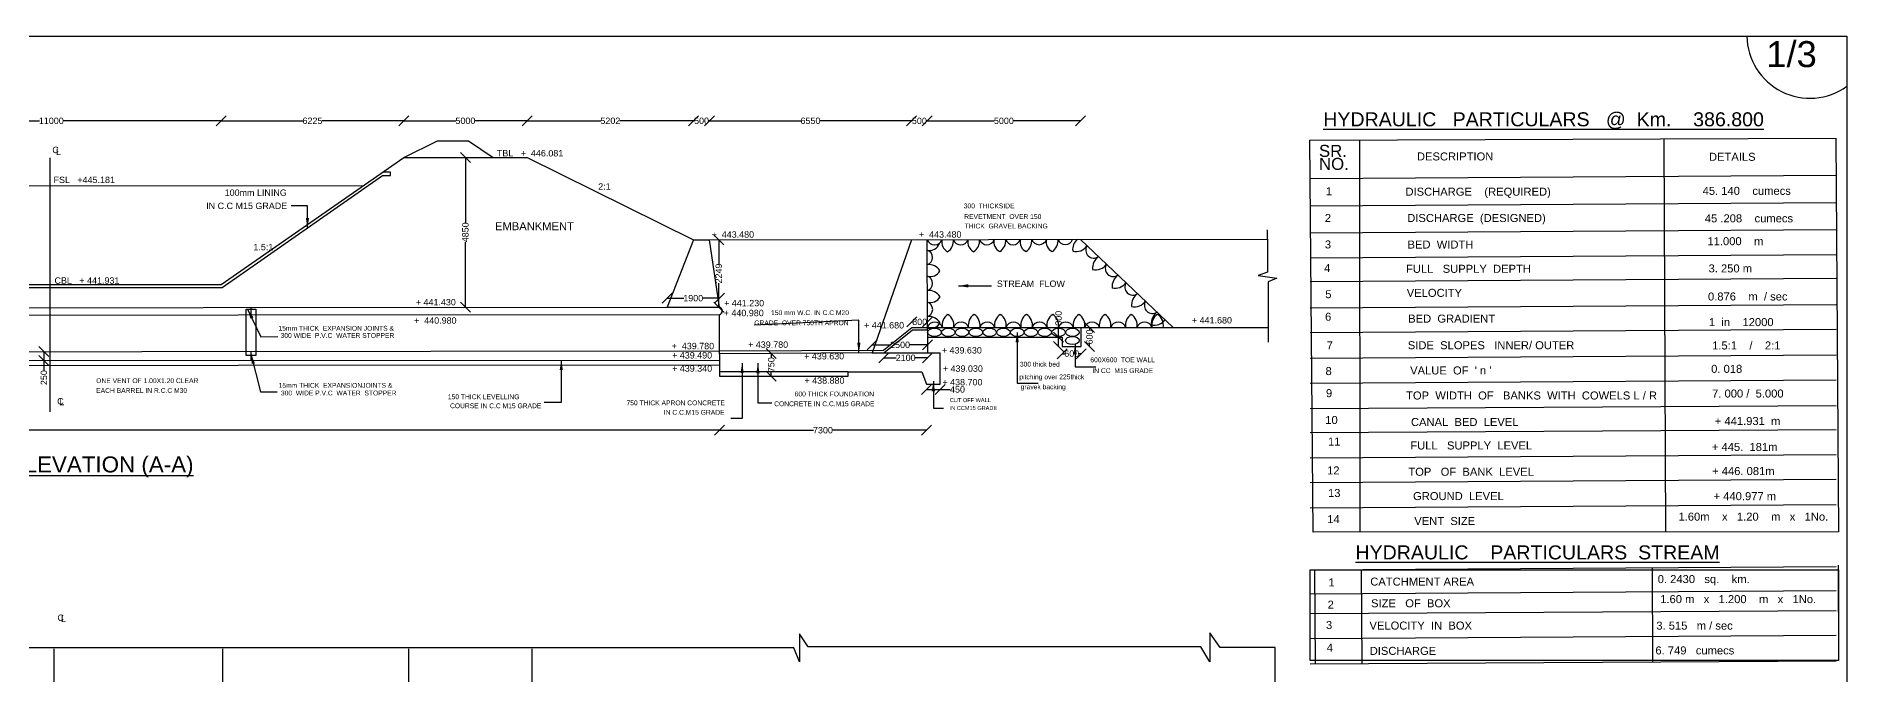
# Model space of a CAD drawing. Header units: millimetres. Extents: x 5764083 to 5772091, y 20981185 to 20985790.
# Drawn here: x 5767567 to 5772091, y 20984194 to 20985790 of the extents above; entities that cross this region are included whole.
import ezdxf

# ---------------------------------------------------------------- set-up
doc = ezdxf.new("R2010")
doc.units = ezdxf.units.MM
doc.header["$MEASUREMENT"] = 0
for name, color, linetype in [('DIMENSIONS', 7, 'Continuous'), ('DRAWING', 7, 'Continuous'), ('TEXT', 7, 'Continuous')]:
    doc.layers.add(name, color=color, linetype=linetype)
doc.styles.get("Standard").update_dxf_attribs({"font": 'arial.ttf', "height": 16})
doc.dimstyles.get("Standard").update_dxf_attribs({"dimtxt": 20, "dimasz": 25, "dimexe": 0.18, "dimexo": 0.0625, "dimgap": 0.09, "dimtad": 0, "dimdec": 0, "dimzin": 0, "dimdsep": 46, "dimtxsty": 'Standard', "dimblk": 'OBLIQUE', "dimcen": 0.09, "dimse1": 1, "dimse2": 1, "dimadec": 0, "dimazin": 0, "dimtfac": 1, "dimtdec": 0, "dimtofl": 0, "dimtmove": 0, "dimatfit": 3, "dimfxl": 1, "dimtolj": 1, "dimtzin": 0, "dimarcsym": 0})

# ---------------------------------------------------------------- blocks, each defined once
blk = doc.blocks.new('_Oblique')
at = {"color": 0, "linetype": 'ByBlock', "lineweight": -2}
blk.add_line((-0.5, -0.5), (0.5, 0.5), dxfattribs=at)
blk = doc.blocks.new('*D11')
at = {"layer": 'Defpoints', "color": 0, "transparency": 16777216}
for p in [(5768029.2, 20985578.4), (5767179.8, 20985169.3), (5768029.2, 20985169.3)]:
    blk.add_point(p, dxfattribs=at)
at = {"layer": 'DIMENSIONS', "color": 0, "lineweight": -2, "transparency": 16777216}
for p, q in [((5767179.8, 20985578.4), (5767575.1, 20985578.4)), ((5768029.2, 20985578.4), (5767633.9, 20985578.4))]:
    blk.add_line(p, q, dxfattribs=at)
at = {"layer": 'DIMENSIONS', "color": 0, "lineweight": -2, "transparency": 16777216, "xscale": 25, "yscale": 25, "zscale": 25, "rotation": 180}
blk.add_blockref('_Oblique', (5767179.8, 20985578.4), dxfattribs=at)
at = {"layer": 'DIMENSIONS', "color": 0, "lineweight": -2, "transparency": 16777216, "xscale": 25, "yscale": 25, "zscale": 25}
blk.add_blockref('_Oblique', (5768029.2, 20985578.4), dxfattribs=at)
at = {"layer": 'DIMENSIONS', "color": 0, "transparency": 16777216, "insert": (5767604.5, 20985578.4), "char_height": 16, "attachment_point": 5}
blk.add_mtext('\\A1;11000', dxfattribs=at)
blk = doc.blocks.new('*D12')
at = {"layer": 'Defpoints', "color": 0, "transparency": 16777216}
for p in [(5768485.2, 20985578.4), (5768485.2, 20985486.9), (5768029.2, 20985169.3)]:
    blk.add_point(p, dxfattribs=at)
at = {"layer": 'DIMENSIONS', "color": 0, "lineweight": -2, "transparency": 16777216}
for p, q in [((5768029.2, 20985578.4), (5768233.1, 20985578.4)), ((5768485.2, 20985578.4), (5768281.3, 20985578.4))]:
    blk.add_line(p, q, dxfattribs=at)
at = {"layer": 'DIMENSIONS', "color": 0, "lineweight": -2, "transparency": 16777216, "xscale": 25, "yscale": 25, "zscale": 25, "rotation": 180}
blk.add_blockref('_Oblique', (5768029.2, 20985578.4), dxfattribs=at)
at = {"layer": 'DIMENSIONS', "color": 0, "lineweight": -2, "transparency": 16777216, "xscale": 25, "yscale": 25, "zscale": 25}
blk.add_blockref('_Oblique', (5768485.2, 20985578.4), dxfattribs=at)
at = {"layer": 'DIMENSIONS', "color": 0, "transparency": 16777216, "insert": (5768257.2, 20985578.4), "char_height": 16, "attachment_point": 5}
blk.add_mtext('\\A1;6225', dxfattribs=at)
blk = doc.blocks.new('*D13')
at = {"layer": 'Defpoints', "color": 0, "transparency": 16777216}
for p in [(5768793.4, 20985578.4), (5768485.2, 20985486.9), (5768793.4, 20985486.9)]:
    blk.add_point(p, dxfattribs=at)
at = {"layer": 'DIMENSIONS', "color": 0, "lineweight": -2, "transparency": 16777216}
for p, q in [((5768485.2, 20985578.4), (5768615.3, 20985578.4)), ((5768793.4, 20985578.4), (5768663.2, 20985578.4))]:
    blk.add_line(p, q, dxfattribs=at)
at = {"layer": 'DIMENSIONS', "color": 0, "lineweight": -2, "transparency": 16777216, "xscale": 25, "yscale": 25, "zscale": 25, "rotation": 180}
blk.add_blockref('_Oblique', (5768485.2, 20985578.4), dxfattribs=at)
at = {"layer": 'DIMENSIONS', "color": 0, "lineweight": -2, "transparency": 16777216, "xscale": 25, "yscale": 25, "zscale": 25}
blk.add_blockref('_Oblique', (5768793.4, 20985578.4), dxfattribs=at)
at = {"layer": 'DIMENSIONS', "color": 0, "transparency": 16777216, "insert": (5768639.3, 20985578.4), "char_height": 16, "attachment_point": 5}
blk.add_mtext('\\A1;5000', dxfattribs=at)
blk = doc.blocks.new('*D14')
at = {"layer": 'Defpoints', "color": 0, "transparency": 16777216}
for p in [(5769209.7, 20985578.4), (5768793.4, 20985486.9), (5769209.7, 20985280.6)]:
    blk.add_point(p, dxfattribs=at)
at = {"layer": 'DIMENSIONS', "color": 0, "lineweight": -2, "transparency": 16777216}
for p, q in [((5768793.4, 20985578.4), (5768977.6, 20985578.4)), ((5769209.7, 20985578.4), (5769025.4, 20985578.4))]:
    blk.add_line(p, q, dxfattribs=at)
at = {"layer": 'DIMENSIONS', "color": 0, "lineweight": -2, "transparency": 16777216, "xscale": 25, "yscale": 25, "zscale": 25, "rotation": 180}
blk.add_blockref('_Oblique', (5768793.4, 20985578.4), dxfattribs=at)
at = {"layer": 'DIMENSIONS', "color": 0, "lineweight": -2, "transparency": 16777216, "xscale": 25, "yscale": 25, "zscale": 25}
blk.add_blockref('_Oblique', (5769209.7, 20985578.4), dxfattribs=at)
at = {"layer": 'DIMENSIONS', "color": 0, "transparency": 16777216, "insert": (5769001.5, 20985578.4), "char_height": 16, "attachment_point": 5}
blk.add_mtext('\\A1;5202', dxfattribs=at)
blk = doc.blocks.new('*D15')
at = {"layer": 'Defpoints', "color": 0, "transparency": 16777216}
for p in [(5769249.1, 20985578.4), (5769209.7, 20985280.6), (5769249.1, 20985280.6)]:
    blk.add_point(p, dxfattribs=at)
at = {"layer": 'DIMENSIONS', "color": 0, "lineweight": -2, "transparency": 16777216}
for p, q in [((5769209.7, 20985578.4), (5769211.7, 20985578.4)), ((5769249.1, 20985578.4), (5769247.1, 20985578.4))]:
    blk.add_line(p, q, dxfattribs=at)
at = {"layer": 'DIMENSIONS', "color": 0, "lineweight": -2, "transparency": 16777216, "xscale": 25, "yscale": 25, "zscale": 25, "rotation": 180}
blk.add_blockref('_Oblique', (5769209.7, 20985578.4), dxfattribs=at)
at = {"layer": 'DIMENSIONS', "color": 0, "lineweight": -2, "transparency": 16777216, "xscale": 25, "yscale": 25, "zscale": 25}
blk.add_blockref('_Oblique', (5769249.1, 20985578.4), dxfattribs=at)
at = {"layer": 'DIMENSIONS', "color": 0, "transparency": 16777216, "insert": (5769229.4, 20985578.4), "char_height": 16, "attachment_point": 5}
blk.add_mtext('\\A1;500', dxfattribs=at)
blk = doc.blocks.new('*D16')
at = {"layer": 'Defpoints', "color": 0, "transparency": 16777216}
for p in [(5769754.1, 20985578.4), (5769754.1, 20985281.4), (5769249.1, 20985280.6)]:
    blk.add_point(p, dxfattribs=at)
at = {"layer": 'DIMENSIONS', "color": 0, "lineweight": -2, "transparency": 16777216}
for p, q in [((5769249.1, 20985578.4), (5769477.6, 20985578.4)), ((5769754.1, 20985578.4), (5769525.6, 20985578.4))]:
    blk.add_line(p, q, dxfattribs=at)
at = {"layer": 'DIMENSIONS', "color": 0, "lineweight": -2, "transparency": 16777216, "xscale": 25, "yscale": 25, "zscale": 25, "rotation": 180}
blk.add_blockref('_Oblique', (5769249.1, 20985578.4), dxfattribs=at)
at = {"layer": 'DIMENSIONS', "color": 0, "lineweight": -2, "transparency": 16777216, "xscale": 25, "yscale": 25, "zscale": 25}
blk.add_blockref('_Oblique', (5769754.1, 20985578.4), dxfattribs=at)
at = {"layer": 'DIMENSIONS', "color": 0, "transparency": 16777216, "insert": (5769501.6, 20985578.4), "char_height": 16, "attachment_point": 5}
blk.add_mtext('\\A1;6550', dxfattribs=at)
blk = doc.blocks.new('*D17')
at = {"layer": 'Defpoints', "color": 0, "transparency": 16777216}
for p in [(5769793.4, 20985578.4), (5769754.1, 20985281.4), (5769793.4, 20985281.5)]:
    blk.add_point(p, dxfattribs=at)
at = {"layer": 'DIMENSIONS', "color": 0, "lineweight": -2, "transparency": 16777216}
for p, q in [((5769754.1, 20985578.4), (5769756, 20985578.4)), ((5769793.4, 20985578.4), (5769791.5, 20985578.4))]:
    blk.add_line(p, q, dxfattribs=at)
at = {"layer": 'DIMENSIONS', "color": 0, "lineweight": -2, "transparency": 16777216, "xscale": 25, "yscale": 25, "zscale": 25, "rotation": 180}
blk.add_blockref('_Oblique', (5769754.1, 20985578.4), dxfattribs=at)
at = {"layer": 'DIMENSIONS', "color": 0, "lineweight": -2, "transparency": 16777216, "xscale": 25, "yscale": 25, "zscale": 25}
blk.add_blockref('_Oblique', (5769793.4, 20985578.4), dxfattribs=at)
at = {"layer": 'DIMENSIONS', "color": 0, "transparency": 16777216, "insert": (5769773.7, 20985578.4), "char_height": 16, "attachment_point": 5}
blk.add_mtext('\\A1;500', dxfattribs=at)
blk = doc.blocks.new('*D18')
at = {"layer": 'Defpoints', "color": 0, "transparency": 16777216}
for p in [(5770176.3, 20985578.4), (5769793.4, 20985281.5), (5770176.3, 20985282.1)]:
    blk.add_point(p, dxfattribs=at)
at = {"layer": 'DIMENSIONS', "color": 0, "lineweight": -2, "transparency": 16777216}
for p, q in [((5769793.4, 20985578.4), (5769960.9, 20985578.4)), ((5770176.3, 20985578.4), (5770008.8, 20985578.4))]:
    blk.add_line(p, q, dxfattribs=at)
at = {"layer": 'DIMENSIONS', "color": 0, "lineweight": -2, "transparency": 16777216, "xscale": 25, "yscale": 25, "zscale": 25, "rotation": 180}
blk.add_blockref('_Oblique', (5769793.4, 20985578.4), dxfattribs=at)
at = {"layer": 'DIMENSIONS', "color": 0, "lineweight": -2, "transparency": 16777216, "xscale": 25, "yscale": 25, "zscale": 25}
blk.add_blockref('_Oblique', (5770176.3, 20985578.4), dxfattribs=at)
at = {"layer": 'DIMENSIONS', "color": 0, "transparency": 16777216, "insert": (5769984.9, 20985578.4), "char_height": 16, "attachment_point": 5}
blk.add_mtext('\\A1;5000', dxfattribs=at)
blk = doc.blocks.new('*D32')
at = {"layer": 'Defpoints', "color": 0, "transparency": 16777216}
for p in [(5767586.1, 20985001.6), (5767586.1, 20984979.5), (5767586.1, 20984979.5)]:
    blk.add_point(p, dxfattribs=at)
at = {"layer": 'DIMENSIONS', "color": 0, "lineweight": -2, "transparency": 16777216}
for p, q in [((5767586.1, 20985001.6), (5767586.1, 20984979.5)), ((5767586.1, 20984979.5), (5767586.1, 20984954.5))]:
    blk.add_line(p, q, dxfattribs=at)
at = {"layer": 'DIMENSIONS', "color": 0, "lineweight": -2, "transparency": 16777216, "xscale": 25, "yscale": 25, "zscale": 25}
for p, rotation in [((5767586.1, 20985001.6), 90), ((5767586.1, 20984979.5), 270)]:
    blk.add_blockref('_Oblique', p, dxfattribs=dict(at, rotation=rotation))
at = {"layer": 'DIMENSIONS', "color": 0, "transparency": 16777216, "insert": (5767586.1, 20984936.6), "char_height": 16, "attachment_point": 5, "rotation": 90}
blk.add_mtext('\\A1;250', dxfattribs=at)
blk = doc.blocks.new('*D34')
at = {"layer": 'Defpoints', "color": 0, "transparency": 16777216}
for p in [(5768639.3, 20985486.9), (5768639.3, 20985112.7), (5768639.3, 20985112.7)]:
    blk.add_point(p, dxfattribs=at)
at = {"layer": 'DIMENSIONS', "color": 0, "lineweight": -2, "transparency": 16777216}
for p, q in [((5768639.3, 20985486.9), (5768639.3, 20985324.1)), ((5768639.3, 20985112.7), (5768639.3, 20985275.5))]:
    blk.add_line(p, q, dxfattribs=at)
at = {"layer": 'DIMENSIONS', "color": 0, "lineweight": -2, "transparency": 16777216, "xscale": 25, "yscale": 25, "zscale": 25}
for p, rotation in [((5768639.3, 20985486.9), 90), ((5768639.3, 20985112.7), 270)]:
    blk.add_blockref('_Oblique', p, dxfattribs=dict(at, rotation=rotation))
at = {"layer": 'DIMENSIONS', "color": 0, "transparency": 16777216, "insert": (5768639.3, 20985299.8), "char_height": 16, "attachment_point": 5, "rotation": 90}
blk.add_mtext('\\A1;4850', dxfattribs=at)
blk = doc.blocks.new('*D35')
at = {"layer": 'Defpoints', "color": 0, "transparency": 16777216}
for p in [(5769143.2, 20985113.1), (5769274, 20985135.2), (5769274, 20985113.1)]:
    blk.add_point(p, dxfattribs=at)
at = {"layer": 'DIMENSIONS', "color": 0, "lineweight": -2, "transparency": 16777216}
for p, q in [((5769143.2, 20985135.2), (5769185.4, 20985135.2)), ((5769274, 20985135.2), (5769231.8, 20985135.2))]:
    blk.add_line(p, q, dxfattribs=at)
at = {"layer": 'DIMENSIONS', "color": 0, "lineweight": -2, "transparency": 16777216, "xscale": 25, "yscale": 25, "zscale": 25, "rotation": 180}
blk.add_blockref('_Oblique', (5769143.2, 20985135.2), dxfattribs=at)
at = {"layer": 'DIMENSIONS', "color": 0, "lineweight": -2, "transparency": 16777216, "xscale": 25, "yscale": 25, "zscale": 25}
blk.add_blockref('_Oblique', (5769274, 20985135.2), dxfattribs=at)
at = {"layer": 'DIMENSIONS', "color": 0, "transparency": 16777216, "insert": (5769208.6, 20985135.2), "char_height": 16, "attachment_point": 5}
blk.add_mtext('\\A1;1900', dxfattribs=at)
blk = doc.blocks.new('*D36')
at = {"layer": 'Defpoints', "color": 0, "transparency": 16777216}
for p in [(5769285, 20985280.7), (5769272.4, 20985113.1), (5769274, 20985113.1)]:
    blk.add_point(p, dxfattribs=at)
at = {"layer": 'DIMENSIONS', "color": 0, "lineweight": -2, "transparency": 16777216}
for p, q in [((5769272.4, 20985280.7), (5769272.4, 20985221)), ((5769272.4, 20985113.1), (5769272.4, 20985172.7))]:
    blk.add_line(p, q, dxfattribs=at)
at = {"layer": 'DIMENSIONS', "color": 0, "lineweight": -2, "transparency": 16777216, "xscale": 25, "yscale": 25, "zscale": 25}
for p, rotation in [((5769272.4, 20985280.7), 90), ((5769272.4, 20985113.1), 270)]:
    blk.add_blockref('_Oblique', p, dxfattribs=dict(at, rotation=rotation))
at = {"layer": 'DIMENSIONS', "color": 0, "transparency": 16777216, "insert": (5769272.4, 20985196.9), "char_height": 16, "attachment_point": 5, "rotation": 90}
blk.add_mtext('\\A1;2249', dxfattribs=at)
blk = doc.blocks.new('*D37')
at = {"layer": 'Defpoints', "color": 0, "transparency": 16777216}
for p in [(5769403.7, 20984997.3), (5769403.7, 20984940.5), (5769403.7, 20984940.5)]:
    blk.add_point(p, dxfattribs=at)
at = {"layer": 'DIMENSIONS', "color": 0, "lineweight": -2, "transparency": 16777216}
for p, q in [((5769403.7, 20984997.3), (5769403.7, 20984986.6)), ((5769403.7, 20984940.5), (5769403.7, 20984951.2))]:
    blk.add_line(p, q, dxfattribs=at)
at = {"layer": 'DIMENSIONS', "color": 0, "lineweight": -2, "transparency": 16777216, "xscale": 25, "yscale": 25, "zscale": 25}
for p, rotation in [((5769403.7, 20984997.3), 90), ((5769403.7, 20984940.5), 270)]:
    blk.add_blockref('_Oblique', p, dxfattribs=dict(at, rotation=rotation))
at = {"layer": 'DIMENSIONS', "color": 0, "transparency": 16777216, "insert": (5769403.7, 20984968.9), "char_height": 16, "attachment_point": 5, "rotation": 90}
blk.add_mtext('\\A1;750', dxfattribs=at)
blk = doc.blocks.new('*D38')
at = {"layer": 'Defpoints', "color": 0, "transparency": 16777216}
for p in [(5769755.3, 20985062.2), (5769793.8, 20985076.1), (5769793.8, 20985062.2)]:
    blk.add_point(p, dxfattribs=at)
at = {"layer": 'DIMENSIONS', "color": 0, "lineweight": -2, "transparency": 16777216}
for p, q in [((5769755.3, 20985076.1), (5769756.8, 20985076.1)), ((5769793.8, 20985076.1), (5769792.3, 20985076.1))]:
    blk.add_line(p, q, dxfattribs=at)
at = {"layer": 'DIMENSIONS', "color": 0, "lineweight": -2, "transparency": 16777216, "xscale": 25, "yscale": 25, "zscale": 25, "rotation": 180}
blk.add_blockref('_Oblique', (5769755.3, 20985076.1), dxfattribs=at)
at = {"layer": 'DIMENSIONS', "color": 0, "lineweight": -2, "transparency": 16777216, "xscale": 25, "yscale": 25, "zscale": 25}
blk.add_blockref('_Oblique', (5769793.8, 20985076.1), dxfattribs=at)
at = {"layer": 'DIMENSIONS', "color": 0, "transparency": 16777216, "insert": (5769774.5, 20985076.1), "char_height": 16, "attachment_point": 5}
blk.add_mtext('\\A1;800', dxfattribs=at)
blk = doc.blocks.new('*D39')
at = {"layer": 'Defpoints', "color": 0, "transparency": 16777216}
for p in [(5769793.8, 20985018.5), (5769655.8, 20984998.9), (5769793.8, 20984998.9)]:
    blk.add_point(p, dxfattribs=at)
at = {"layer": 'DIMENSIONS', "color": 0, "lineweight": -2, "transparency": 16777216}
for p, q in [((5769655.8, 20985018.5), (5769701.5, 20985018.5)), ((5769793.8, 20985018.5), (5769749.6, 20985018.5))]:
    blk.add_line(p, q, dxfattribs=at)
at = {"layer": 'DIMENSIONS', "color": 0, "lineweight": -2, "transparency": 16777216, "xscale": 25, "yscale": 25, "zscale": 25, "rotation": 180}
blk.add_blockref('_Oblique', (5769655.8, 20985018.5), dxfattribs=at)
at = {"layer": 'DIMENSIONS', "color": 0, "lineweight": -2, "transparency": 16777216, "xscale": 25, "yscale": 25, "zscale": 25}
blk.add_blockref('_Oblique', (5769793.8, 20985018.5), dxfattribs=at)
at = {"layer": 'DIMENSIONS', "color": 0, "transparency": 16777216, "insert": (5769725.5, 20985018.5), "char_height": 16, "attachment_point": 5}
blk.add_mtext('\\A1;2500', dxfattribs=at)
blk = doc.blocks.new('*D40')
at = {"layer": 'Defpoints', "color": 0, "transparency": 16777216}
for p in [(5769685.2, 20984998.9), (5769793.8, 20984998.9), (5769793.8, 20984986)]:
    blk.add_point(p, dxfattribs=at)
at = {"layer": 'DIMENSIONS', "color": 0, "lineweight": -2, "transparency": 16777216}
for p, q in [((5769685.2, 20984986), (5769715.4, 20984986)), ((5769793.8, 20984986), (5769763.6, 20984986))]:
    blk.add_line(p, q, dxfattribs=at)
at = {"layer": 'DIMENSIONS', "color": 0, "lineweight": -2, "transparency": 16777216, "xscale": 25, "yscale": 25, "zscale": 25, "rotation": 180}
blk.add_blockref('_Oblique', (5769685.2, 20984986), dxfattribs=at)
at = {"layer": 'DIMENSIONS', "color": 0, "lineweight": -2, "transparency": 16777216, "xscale": 25, "yscale": 25, "zscale": 25}
blk.add_blockref('_Oblique', (5769793.8, 20984986), dxfattribs=at)
at = {"layer": 'DIMENSIONS', "color": 0, "transparency": 16777216, "insert": (5769739.5, 20984986), "char_height": 16, "attachment_point": 5}
blk.add_mtext('\\A1;2100', dxfattribs=at)
blk = doc.blocks.new('*D41')
at = {"layer": 'Defpoints', "color": 0, "transparency": 16777216}
for p in [(5769791.4, 20984920), (5769825.9, 20984920), (5769825.9, 20984907)]:
    blk.add_point(p, dxfattribs=at)
at = {"layer": 'DIMENSIONS', "color": 0, "lineweight": -2, "transparency": 16777216}
for p, q in [((5769791.4, 20984907), (5769825.9, 20984907)), ((5769825.9, 20984907), (5769850.9, 20984907))]:
    blk.add_line(p, q, dxfattribs=at)
at = {"layer": 'DIMENSIONS', "color": 0, "lineweight": -2, "transparency": 16777216, "xscale": 25, "yscale": 25, "zscale": 25, "rotation": 180}
blk.add_blockref('_Oblique', (5769791.4, 20984907), dxfattribs=at)
at = {"layer": 'DIMENSIONS', "color": 0, "lineweight": -2, "transparency": 16777216, "xscale": 25, "yscale": 25, "zscale": 25}
blk.add_blockref('_Oblique', (5769825.9, 20984907), dxfattribs=at)
at = {"layer": 'DIMENSIONS', "color": 0, "transparency": 16777216, "insert": (5769869, 20984907), "char_height": 16, "attachment_point": 5}
blk.add_mtext('\\A1;450', dxfattribs=at)
blk = doc.blocks.new('*D42')
at = {"layer": 'Defpoints', "color": 0, "transparency": 16777216}
for p in [(5770121.5, 20985014.6), (5770130.6, 20985037.9), (5770130.6, 20985014.6)]:
    blk.add_point(p, dxfattribs=at)
at = {"layer": 'DIMENSIONS', "color": 0, "lineweight": -2, "transparency": 16777216}
for p, q in [((5770121.5, 20985037.9), (5770121.5, 20985067.3)), ((5770121.5, 20985014.6), (5770121.5, 20985037.9))]:
    blk.add_line(p, q, dxfattribs=at)
at = {"layer": 'DIMENSIONS', "color": 0, "lineweight": -2, "transparency": 16777216, "xscale": 25, "yscale": 25, "zscale": 25}
for p, rotation in [((5770121.5, 20985037.9), 90), ((5770121.5, 20985014.6), 270)]:
    blk.add_blockref('_Oblique', p, dxfattribs=dict(at, rotation=rotation))
at = {"layer": 'DIMENSIONS', "color": 0, "transparency": 16777216, "insert": (5770121.5, 20985085), "char_height": 16, "attachment_point": 5, "rotation": 90}
blk.add_mtext('\\A1;300', dxfattribs=at)
blk = doc.blocks.new('*D43')
at = {"layer": 'Defpoints', "color": 0, "transparency": 16777216}
for p in [(5770130.6, 20985014.6), (5770178.3, 20985014.6), (5770178.3, 20984996.5)]:
    blk.add_point(p, dxfattribs=at)
at = {"layer": 'DIMENSIONS', "color": 0, "lineweight": -2, "transparency": 16777216}
for p, q in [((5770130.6, 20984996.5), (5770136.7, 20984996.5)), ((5770178.3, 20984996.5), (5770172.3, 20984996.5))]:
    blk.add_line(p, q, dxfattribs=at)
at = {"layer": 'DIMENSIONS', "color": 0, "lineweight": -2, "transparency": 16777216, "xscale": 25, "yscale": 25, "zscale": 25, "rotation": 180}
blk.add_blockref('_Oblique', (5770130.6, 20984996.5), dxfattribs=at)
at = {"layer": 'DIMENSIONS', "color": 0, "lineweight": -2, "transparency": 16777216, "xscale": 25, "yscale": 25, "zscale": 25}
blk.add_blockref('_Oblique', (5770178.3, 20984996.5), dxfattribs=at)
at = {"layer": 'DIMENSIONS', "color": 0, "transparency": 16777216, "insert": (5770154.5, 20984996.5), "char_height": 16, "attachment_point": 5}
blk.add_mtext('\\A1;600', dxfattribs=at)
blk = doc.blocks.new('*D44')
at = {"layer": 'Defpoints', "color": 0, "transparency": 16777216}
for p in [(5770178.3, 20985062.2), (5770178.3, 20985014.6), (5770198.8, 20985014.6)]:
    blk.add_point(p, dxfattribs=at)
at = {"layer": 'DIMENSIONS', "color": 0, "lineweight": -2, "transparency": 16777216}
for p, q in [((5770198.8, 20985062.2), (5770198.8, 20985056.2)), ((5770198.8, 20985014.6), (5770198.8, 20985020.6))]:
    blk.add_line(p, q, dxfattribs=at)
at = {"layer": 'DIMENSIONS', "color": 0, "lineweight": -2, "transparency": 16777216, "xscale": 25, "yscale": 25, "zscale": 25}
for p, rotation in [((5770198.8, 20985062.2), 90), ((5770198.8, 20985014.6), 270)]:
    blk.add_blockref('_Oblique', p, dxfattribs=dict(at, rotation=rotation))
at = {"layer": 'DIMENSIONS', "color": 0, "transparency": 16777216, "insert": (5770198.8, 20985038.4), "char_height": 16, "attachment_point": 5, "rotation": 90}
blk.add_mtext('\\A1;600', dxfattribs=at)
blk = doc.blocks.new('*D46')
at = {"layer": 'Defpoints', "color": 0, "transparency": 16777216}
for p in [(5765665.2, 20984947.6), (5769274.2, 20984940.5), (5769274.2, 20984805.1)]:
    blk.add_point(p, dxfattribs=at)
at = {"layer": 'DIMENSIONS', "color": 0, "lineweight": -2, "transparency": 16777216}
for p, q in [((5765665.2, 20984805.1), (5767439.2, 20984805.1)), ((5769274.2, 20984805.1), (5767500.2, 20984805.1))]:
    blk.add_line(p, q, dxfattribs=at)
at = {"layer": 'DIMENSIONS', "color": 0, "lineweight": -2, "transparency": 16777216, "xscale": 25, "yscale": 25, "zscale": 25, "rotation": 180}
blk.add_blockref('_Oblique', (5765665.2, 20984805.1), dxfattribs=at)
at = {"layer": 'DIMENSIONS', "color": 0, "lineweight": -2, "transparency": 16777216, "xscale": 25, "yscale": 25, "zscale": 25}
blk.add_blockref('_Oblique', (5769274.2, 20984805.1), dxfattribs=at)
at = {"layer": 'DIMENSIONS', "color": 0, "transparency": 16777216, "insert": (5767469.7, 20984805.1), "char_height": 16, "attachment_point": 5}
blk.add_mtext('\\A1;49977', dxfattribs=at)
blk = doc.blocks.new('*D47')
at = {"layer": 'Defpoints', "color": 0, "transparency": 16777216}
for p in [(5769274.2, 20984940.5), (5769791.4, 20984920), (5769791.4, 20984805.1)]:
    blk.add_point(p, dxfattribs=at)
at = {"layer": 'DIMENSIONS', "color": 0, "lineweight": -2, "transparency": 16777216}
for p, q in [((5769274.2, 20984805.1), (5769508.9, 20984805.1)), ((5769791.4, 20984805.1), (5769556.7, 20984805.1))]:
    blk.add_line(p, q, dxfattribs=at)
at = {"layer": 'DIMENSIONS', "color": 0, "lineweight": -2, "transparency": 16777216, "xscale": 25, "yscale": 25, "zscale": 25, "rotation": 180}
blk.add_blockref('_Oblique', (5769274.2, 20984805.1), dxfattribs=at)
at = {"layer": 'DIMENSIONS', "color": 0, "lineweight": -2, "transparency": 16777216, "xscale": 25, "yscale": 25, "zscale": 25}
blk.add_blockref('_Oblique', (5769791.4, 20984805.1), dxfattribs=at)
at = {"layer": 'DIMENSIONS', "color": 0, "transparency": 16777216, "insert": (5769532.8, 20984805.1), "char_height": 16, "attachment_point": 5}
blk.add_mtext('\\A1;7300', dxfattribs=at)

msp = doc.modelspace()

# ---------------------------------------------------------------- linework, layer by layer
at = {"layer": 'DIMENSIONS', "color": 0}
for points in [[(5770749.1, 20985529.7), (5772064.1, 20985534.7), (5772070.2, 20984551.6), (5770757.9, 20984550.6), (5770749.1, 20985529.7)], [(5770873.3, 20985530.2), (5770874.1, 20984550.7)], [(5771639, 20984551.3), (5771635.3, 20985533.1)], [(5770750, 20985434.3), (5772064.7, 20985442.4)], [(5770750, 20985366), (5772064.7, 20985374.1)], [(5770750, 20985298.7), (5772064.7, 20985306.8)], [(5770750, 20985236.4), (5772064.7, 20985244.5)], [(5770750, 20985176.7), (5772064.7, 20985184.8)], [(5770750, 20985111.4), (5772064.7, 20985119.5)], [(5770750, 20985049.4), (5772064.7, 20985057.5)], [(5770750, 20984985.2), (5772064.7, 20984993.3)], [(5770750, 20984923.2), (5772064.7, 20984931.2)], [(5770750, 20984859.1), (5772064.7, 20984867.2)], [(5770750, 20984799.2), (5772064.7, 20984807.3)], [(5770750, 20984736.3), (5772064.7, 20984744.3)], [(5770750, 20984674.4), (5772064.7, 20984682.5)], [(5770750, 20984611.4), (5772064.7, 20984619.5)], [(5772069.3, 20984467.6), (5772070.7, 20984232.3)], [(5770750, 20984456.5), (5772064.7, 20984464.6)], [(5770761.3, 20984456.5), (5770762.8, 20984221.3)], [(5770877.5, 20984456.5), (5770879, 20984221.3)], [(5771604.6, 20984461.8), (5771606.1, 20984226.5)], [(5770750, 20984396.3), (5772064.7, 20984404.3)], [(5770750, 20984346.8), (5772064.7, 20984354.8)], [(5770750, 20984284.9), (5772064.7, 20984293)], [(5770750, 20984221.2), (5772064.7, 20984229.3)]]:
    msp.add_lwpolyline(points, dxfattribs=at)
at = {"layer": 'DRAWING', "color": 0}
for points in [[(5768485.2, 20985486.9), (5768569.9, 20985528.3), (5768647.2, 20985528.3), (5768708.4, 20985486.9)], [(5765466.5, 20985154), (5765663.4, 20985253.7), (5765702.1, 20985253.7), (5766162, 20985484.2), (5766700.5, 20985484.2), (5767179.8, 20985169.3), (5768029.2, 20985169.3), (5768485.2, 20985486.9), (5768793.4, 20985486.9), (5769209.7, 20985280.6), (5769249.1, 20985280.6), (5770643.9, 20985282.8), (5770643.9, 20985305.9)], [(5766752.6, 20985449.9), (5766728.5, 20985449.9), (5766728.5, 20985441.4), (5766750.2, 20985441.4), (5767177.7, 20985161.8), (5768031.6, 20985161.8), (5768431.8, 20985441.6), (5768452.5, 20985441.6), (5768452.5, 20985450.2), (5768432.5, 20985450.1)], [(5766802.4, 20985417.2), (5768383.8, 20985416.2)], [(5769274.2, 20985003.2), (5769684.3, 20985005.3), (5769755.3, 20985062.2), (5769793.8, 20985062.2), (5769793.4, 20985281.5)], [(5769754.1, 20985281.4), (5769655.8, 20984998.9), (5769274.2, 20984996.5), (5769274.2, 20985003.2)], [(5770176.3, 20985282.1), (5770408, 20985062.2)], [(5770643.9, 20985282.8), (5770643.9, 20985200.6), (5770620.2, 20985192.1), (5770667.4, 20985185.1), (5770645.1, 20985175.9), (5770645.1, 20985025.3)], [(5769209.7, 20985280.6), (5769143.2, 20985113.1), (5769274, 20985113.1)], [(5769274, 20985113.1), (5769249.1, 20985280.6)], [(5765663.5, 20985110.2), (5769143.2, 20985113.1)], [(5768103, 20985112.3), (5768103, 20985092.9)], [(5764959.4, 20984997.7), (5765665.2, 20984999.8), (5769274.2, 20985003.2), (5769274.2, 20985093.7)], [(5769274.2, 20985093.7), (5765665.2, 20985091.1)], [(5769685.2, 20984998.9), (5769756.6, 20985055.8), (5769793.8, 20985055.8), (5769793.8, 20985062.2)], [(5769793.8, 20985062.2), (5770645.1, 20985062.2)], [(5769793.8, 20985037.9), (5770130.6, 20985037.9), (5770130.6, 20985014.6), (5770178.3, 20985014.6), (5770178.3, 20985062.2)], [(5769793.8, 20985055.8), (5769793.8, 20984998.9)], [(5765665.2, 20984978.4), (5769274.2, 20984980.5)], [(5765665.2, 20984966.4), (5769274.2, 20984968.5)], [(5768103.1, 20985002), (5768103.1, 20984980)], [(5769274.2, 20984996.5), (5769274.2, 20984940.5), (5769595.5, 20984940.5), (5769595.5, 20984950.9)], [(5769595.5, 20984950.9), (5769779.6, 20984950.9), (5769791.4, 20984920), (5769825.9, 20984920), (5769825.9, 20984998.9)], [(5769655.8, 20984998.9), (5769825.9, 20984998.9)], [(5769595.5, 20984950.9), (5769274.2, 20984950.9)], [(5764252.3, 20982257.2), (5770663.1, 20982257.2), (5770663.1, 20982506.8), (5770697.9, 20982521.4), (5770604.2, 20982521.4), (5770662.3, 20982534.4), (5770662.3, 20983971.8), (5770685.4, 20983978.7), (5770614.9, 20983978.7), (5770663, 20983987.1), (5770663, 20984262.6), (5770525.3, 20984262.6), (5770499.9, 20984298.8), (5770499.9, 20984226.8), (5770477.4, 20984263.8), (5769495.9, 20984263.8), (5769474.2, 20984296), (5769474.2, 20984226.2), (5769460.3, 20984261.1), (5767016.8, 20984261.1)], [(5767613.9, 20982903.2), (5767611.7, 20984259.2)], [(5768035, 20983295.8), (5768032.8, 20984259.2)], [(5768500.4, 20983295.8), (5768498.2, 20984259.2)], [(5768808.4, 20983295.8), (5768806.3, 20984259.2)]]:
    msp.add_lwpolyline(points, dxfattribs=at)
msp.add_lwpolyline([(5768091.3, 20985107.9), (5768115.4, 20985107.9), (5768115.4, 20984992.3), (5768091.3, 20984992.3)], close=True, dxfattribs=at)
for centre, radius, start, end in [((5769811.8, 20985288), 19.5, 199.54, 340.6402), ((5769855.8, 20985275.2), 26.4, 166.2088, 244.8598), ((5769826.2, 20985278.4), 32.7, 304.1916, 5.5909), ((5769877.1, 20985288.1), 19.5, 199.54, 340.6402), ((5769921.1, 20985275.3), 26.4, 166.2088, 244.8598), ((5769891.5, 20985278.5), 32.7, 304.1916, 5.5909), ((5769942.4, 20985288.2), 19.5, 199.54, 340.6402), ((5769986.4, 20985275.4), 26.4, 166.2088, 244.8598), ((5769956.8, 20985278.6), 32.7, 304.1916, 5.5909), ((5770007.7, 20985288.3), 19.5, 199.54, 340.6402), ((5770051.7, 20985275.5), 26.4, 166.2088, 244.8598), ((5770022.1, 20985278.7), 32.7, 304.1916, 5.5909), ((5770073, 20985288.4), 19.5, 199.54, 340.6402), ((5770117, 20985275.6), 26.4, 166.2088, 244.8598), ((5770087.5, 20985278.8), 32.7, 304.1916, 5.5909), ((5770138.3, 20985288.5), 19.5, 199.54, 340.6402), ((5770187.2, 20985257.5), 30.5, 126.4466, 188.2047), ((5769798.6, 20985281.2), 26.9, 258.9749, 340.3712), ((5769788.2, 20985237), 18.6, 286.8331, 73.3471), ((5770165.9, 20985283.8), 32, 253.8248, 327.1183), ((5770209.5, 20985255.5), 20.1, 146.8699, 306.1119), ((5770243.4, 20985209.4), 37, 126.4291, 184.0023), ((5769797.2, 20985186.7), 32.7, 31.1593, 96.4641), ((5769800.6, 20985217.1), 28.1, 255.5974, 331.2435), ((5770213.7, 20985240.5), 34.4, 257.8517, 323.824), ((5770258.4, 20985209.3), 20.1, 146.8699, 306.1119), ((5770292.2, 20985163.2), 37, 126.4291, 184.0023), ((5769788.3, 20985172.1), 18.6, 286.8331, 73.3471), ((5769797.3, 20985121.8), 32.7, 31.1593, 96.4641), ((5770262.5, 20985194.3), 34.4, 257.8517, 323.824), ((5770307.2, 20985163.1), 20.1, 146.8699, 306.1119), ((5770341.1, 20985117), 37, 126.4291, 184.0023), ((5769270.9, 20985103.3), 10.2, 289.2034, 72.3319), ((5769800.7, 20985152.2), 28.1, 255.5974, 331.2435), ((5769788.4, 20985107.2), 18.6, 286.8331, 73.3471), ((5770311.3, 20985148.1), 34.4, 257.8517, 323.824), ((5770356, 20985116.9), 20.1, 146.8699, 306.1119), ((5770389.9, 20985070.8), 37, 126.4291, 184.0023), ((5769797.4, 20985056.9), 32.7, 31.1593, 96.4641), ((5769812.5, 20985055.7), 19.8, 19.1795, 160.8205), ((5769800.8, 20985087.3), 28.1, 255.5974, 331.2435), ((5769861, 20985068.5), 30.5, 121.5894, 192.0635), ((5769829.1, 20985068.3), 30.7, 348.5408, 58.7762), ((5769878, 20985055.7), 19.8, 19.1795, 160.8205), ((5769926.5, 20985068.5), 30.5, 121.5894, 192.0635), ((5769894.6, 20985068.3), 30.7, 348.5408, 58.7762), ((5769943.4, 20985055.7), 19.8, 19.1795, 160.8205), ((5769992, 20985068.5), 30.5, 121.5894, 192.0635), ((5769960.1, 20985068.3), 30.7, 348.5408, 58.7762), ((5770008.9, 20985055.7), 19.8, 19.1795, 160.8205), ((5770057.4, 20985068.5), 30.5, 121.5894, 192.0635), ((5770025.5, 20985068.3), 30.7, 348.5408, 58.7762), ((5770074.3, 20985055.7), 19.8, 19.1795, 160.8205), ((5770122.9, 20985068.5), 30.5, 121.5894, 192.0635), ((5770091, 20985068.3), 30.7, 348.5408, 58.7762), ((5770139.8, 20985055.7), 19.8, 19.1795, 160.8205), ((5770188.3, 20985068.5), 30.5, 121.5894, 192.0635), ((5770156.4, 20985068.3), 30.7, 348.5408, 58.7762), ((5770205.2, 20985055.7), 19.8, 19.1795, 160.8205), ((5770253.8, 20985068.5), 30.5, 121.5894, 192.0635), ((5770221.9, 20985068.3), 30.7, 348.5408, 58.7762), ((5770270.7, 20985055.7), 19.8, 19.1795, 160.8205), ((5770319.2, 20985068.5), 30.5, 121.5894, 192.0635), ((5770287.3, 20985068.3), 30.7, 348.5408, 58.7762), ((5770336.2, 20985055.7), 19.8, 19.1795, 160.8205), ((5770360.2, 20985101.9), 34.4, 257.8517, 323.824), ((5770384.7, 20985068.5), 30.5, 121.5894, 192.0635), ((5770352.8, 20985068.3), 30.7, 348.5408, 58.7762)]:
    msp.add_arc(centre, radius, start, end, dxfattribs=at)
for centre in [(5769811.5, 20985049.7), (5769845.9, 20985049.7), (5769880.4, 20985049.7), (5769914.8, 20985049.7), (5769949.3, 20985049.7), (5769983.7, 20985049.7), (5770018.2, 20985049.7), (5770052.6, 20985049.7), (5770087.1, 20985049.7), (5770121.5, 20985049.7), (5770156, 20985049.7), (5770156, 20985029.3)]:
    msp.add_ellipse(centre, major_axis=(-17.2, 0), ratio=0.593985, dxfattribs=at)
at = {"layer": 'TEXT', "color": 0}
for points in [[(5772091.2, 20981184.8), (5764083.4, 20981184.8), (5764083.4, 20985789.9), (5772091.2, 20985789.9)], [(5770750, 20984456.5), (5772070.8, 20984456.5), (5772070.8, 20984229.4), (5770750, 20984229.4)]]:
    msp.add_lwpolyline(points, close=True, dxfattribs=at)
msp.add_lwpolyline([(5767600.6, 20985485.6), (5767600.6, 20984851.4)], dxfattribs=at)
msp.add_arc((5771999, 20985792.4), 157.5, 180.9196, 305.8619, dxfattribs=at)

# ---------------------------------------------------------------- texts
for s, height, p in [('1/3', 65, (5771890.1, 20985712.6)), ('%%UHYDRAULIC   PARTICULARS   @  Km.    386.800', 35, (5770783, 20985564.7)), ('C', 16, (5767607.1, 20985497.7)), ('L', 16, (5767616.2, 20985492.6)), ('SR.', 30, (5770772.3, 20985488.3)), ('TBL   +  446.081', 16, (5768718, 20985489.4)), ('NO.', 30, (5770772.3, 20985455.8)), ('DESCRIPTION ', 20, (5771017.1, 20985479.4)), ('DETAILS', 20, (5771746.9, 20985478.5)), ('FSL   +445.181', 16, (5767610.1, 20985422.9)), ('2:1', 16, (5768971.2, 20985406.3)), ('IN C.C M15 GRADE', 16, (5767991.6, 20985357.9)), ('100mm LINING', 16, (5768037.7, 20985390.8)), ('300  THICKSIDE', 12, (5769884.7, 20985359.8)), ('1', 20, (5770789.8, 20985392.6)), ('DISCHARGE    (REQUIRED)', 20, (5770988.4, 20985391.3)), ('45. 140    cumecs', 20, (5771731, 20985393.4)), ('REVETMENT  OVER 150', 12, (5769885.8, 20985333.2)), ('2', 20, (5770786.9, 20985325.6)), ('DISCHARGE  (DESIGNED)', 20, (5770992.9, 20985325.6)), ('45 .208    cumecs', 20, (5771736.5, 20985324.7)), ('EMBANKMENT', 20, (5768713.3, 20985305.1)), ('+  443.480', 16, (5769254.4, 20985286.5)), ('+  443.480', 16, (5769772.6, 20985286.5)), ('THICK  GRAVEL BACKING', 12, (5769886.9, 20985309.5)), ('11.000    m', 20, (5771743, 20985267.6)), ('1.5:1', 16, (5768109.6, 20985254.9)), ('3', 20, (5770786.9, 20985259.5)), ('BED  WIDTH', 20, (5770993.6, 20985259.3)), ('4', 20, (5770785.2, 20985200.5)), ('FULL   SUPPLY  DEPTH', 20, (5770989.9, 20985198.6)), ('3. 250 m', 20, (5771745.8, 20985199.6)), ('CBL   + 441.931', 16, (5767612.5, 20985171.2)), ('STREAM  FLOW', 16, (5769967.4, 20985163.3)), ('5', 20, (5770788.1, 20985135.1)), ('VELOCITY', 20, (5770991.6, 20985138.5)), ('0.876    m  / sec', 20, (5771744.4, 20985129.4)), ('+ 441.430', 16, (5768515.4, 20985117.2)), ('+ 440.980', 16, (5769284.8, 20985090.2)), ('+ 441.230', 16, (5769285.8, 20985114.9)), ('150 mm W.C. IN C.C M20', 12, (5769403.2, 20985093)), ('15mm THICK  EXPANSION JOINTS &', 12, (5768172.1, 20985054)), ('+  440.980', 16, (5768511, 20985071.4)), ('GRADE  OVER 750TH APRON', 12, (5769361.2, 20985067.5)), ('+ 441.680', 16, (5769635.5, 20985059.5)), ('+ 441.680', 16, (5770454.8, 20985072)), ('6', 20, (5770787.5, 20985078.9)), ('BED  GRADIENT', 20, (5770995.2, 20985074.1)), ('1  in    12000', 20, (5771746.8, 20985065.4)), ('300 WIDE  P.V.C  WATER STOPPER', 12, (5768177.5, 20985036)), ('+  439.780', 16, (5769154.6, 20985007.6)), ('+ 439.780', 16, (5769345.7, 20985011.1)), ('+ 439.630', 16, (5769829.8, 20984996.9)), ('7', 20, (5770791.5, 20985007.2)), ('SIDE  SLOPES   INNER/ OUTER', 20, (5770994.3, 20985007.6)), ('1.5:1    /    2:1', 20, (5771754.7, 20985007)), ('+ 439.490', 16, (5769155.8, 20984984.4)), ('+ 439.340', 16, (5769155.8, 20984951.5)), ('+ 439.630', 16, (5769485.8, 20984982.1)), ('+ 439.030', 16, (5769832.4, 20984951.2)), ('300 thick bed', 12, (5770024.9, 20984964.3)), ('600X600  TOE WALL', 12, (5770200.9, 20984975.1)), ("VALUE  OF  ' n '", 20, (5771000.1, 20984944.6)), ('0. 018', 20, (5771752.3, 20984948.6)), ('ONE VENT OF 1.00X1.20 CLEAR', 12, (5767716.8, 20984923)), ('15mm THICK  EXPANSIONJOINTS &', 12, (5768172.7, 20984911.3)), ('+ 438.880', 16, (5769486.6, 20984921.4)), ('+ 438.700', 16, (5769831.3, 20984917.3)), ('pitching over 225thick', 12, (5770023.5, 20984932.5)), ('gravek backing', 12, (5770026.8, 20984907.6)), ('IN CC  M15 GRADE', 12, (5770206, 20984948.1)), ('8', 20, (5770788.6, 20984943)), ('C', 16, (5767619.1, 20984869.7)), ('L', 16, (5767624.2, 20984867.8)), ('EACH BARREL IN R.C.C M30', 12, (5767716.7, 20984898.4)), ('300  WIDE P.V.C  WATER  STOPPER', 12, (5768178.3, 20984892.2)), ('150 THICK LEVELLING ', 12, (5768595.4, 20984882.7)), ('750 THICK APRON CONCRETE', 12, (5769041.9, 20984867.6)), ('CONCRETE IN C.C.M15 GRADE', 12, (5769410.9, 20984865.3)), ('600 THICK FOUNDATION ', 12, (5769462.1, 20984889.8)), ('CUT OFF WALL', 10, (5769849.8, 20984875.4)), ('9', 20, (5770789.7, 20984887.9)), ('TOP  WIDTH  OF   BANKS  WITH  COWELS L / R', 20, (5770990, 20984882)), ('7. 000 /  5.000', 20, (5771754.7, 20984886.9)), ('COURSE IN C.C M15 GRADE', 12, (5768600.9, 20984860.2)), ('IN C.C.M15 GRADE', 12, (5769135.1, 20984843.9)), ('IN CCM15 GRADE', 10, (5769849.4, 20984855.7)), ('10', 20, (5770788, 20984820.8)), ('CANAL  BED  LEVEL', 20, (5771002.2, 20984815.7)), ('+ 441.931  m', 20, (5771761.4, 20984818.2)), ('11', 20, (5770794.9, 20984767)), ('%%USECTONAL  ELEVATION (A-A)', 40, (5767168.3, 20984699.7)), ('FULL   SUPPLY  LEVEL', 20, (5771000.6, 20984757.1)), ('+ 445.  181m', 20, (5771754.1, 20984753.4)), ('12', 20, (5770792.6, 20984694.7)), ('TOP   OF  BANK  LEVEL', 20, (5770995.7, 20984691.4)), ('+ 446. 081m', 20, (5771754.7, 20984693.2)), ('13', 20, (5770794.9, 20984638.4)), ('GROUND  LEVEL', 20, (5771007.4, 20984630.6)), ('+ 440.977 m', 20, (5771758.4, 20984630.4)), ('14', 20, (5770793.1, 20984573)), ('VENT  SIZE', 20, (5771010.5, 20984568.3)), ('1.60m    x   1.20    m   x   1No.', 20, (5771670.7, 20984579.2)), ('%%UHYDRAULIC    PARTICULARS  STREAM', 35, (5770863.4, 20984482.4)), ('1', 20, (5770795.9, 20984414.9)), ('CATCHMENT AREA', 20, (5770900.5, 20984416.9)), ('0. 2430   sq.    km.', 20, (5771618.8, 20984423.2)), ('2', 20, (5770793.9, 20984359.3)), ('SIZE   OF  BOX', 20, (5770902.5, 20984362.7)), ('1.60 m   x   1.200    m   x   1No.', 20, (5771625, 20984373.1)), ('C', 16, (5767619.9, 20984328.6)), ('L', 16, (5767628.8, 20984326.1)), ('3', 20, (5770789.8, 20984308.4)), ('VELOCITY  IN  BOX', 20, (5770898.5, 20984307)), ('3. 515   m / sec', 20, (5771615.3, 20984306.9)), ('4', 20, (5770791.8, 20984252.1)), ('DISCHARGE', 20, (5770899.1, 20984243.8)), ('6. 749   cumecs', 20, (5771613, 20984244.9))]:
    msp.add_text(s, height=height, dxfattribs=at).set_placement(p)

# ---------------------------------------------------------------- dimensions: what is measured, and where the dimension line sits
at = {"layer": 'DIMENSIONS', "color": 0}
for base, p1, p2, text, picture, middle in [((5768029.2, 20985578.4), (5767179.8, 20985169.3), (5768029.2, 20985169.3), '11000', '*D11', (5767604.5, 20985578.4)), ((5768485.2, 20985578.4), (5768029.2, 20985169.3), (5768485.2, 20985486.9), '6225', '*D12', (5768257.2, 20985578.4)), ((5768793.4, 20985578.4), (5768485.2, 20985486.9), (5768793.4, 20985486.9), '5000', '*D13', (5768639.3, 20985578.4)), ((5769209.7, 20985578.4), (5768793.4, 20985486.9), (5769209.7, 20985280.6), '5202', '*D14', (5769001.5, 20985578.4)), ((5769249.1, 20985578.4), (5769209.7, 20985280.6), (5769249.1, 20985280.6), '500', '*D15', (5769229.4, 20985578.4)), ((5769754.1, 20985578.4), (5769249.1, 20985280.6), (5769754.1, 20985281.4), '6550', '*D16', (5769501.6, 20985578.4)), ((5769793.4, 20985578.4), (5769754.1, 20985281.4), (5769793.4, 20985281.5), '500', '*D17', (5769773.7, 20985578.4)), ((5770176.3, 20985578.4), (5769793.4, 20985281.5), (5770176.3, 20985282.1), '5000', '*D18', (5769984.9, 20985578.4)), ((5769274, 20985135.2), (5769143.2, 20985113.1), (5769274, 20985113.1), '1900', '*D35', (5769208.6, 20985135.2)), ((5769793.8, 20985076.1), (5769755.3, 20985062.2), (5769793.8, 20985062.2), '800', '*D38', (5769774.5, 20985076.1)), ((5770178.3, 20984996.5), (5770130.6, 20985014.6), (5770178.3, 20985014.6), '600', '*D43', (5770154.5, 20984996.5)), ((5769793.8, 20984986), (5769685.2, 20984998.9), (5769793.8, 20984998.9), '2100', '*D40', (5769739.5, 20984986)), ((5769274.2, 20984805.1), (5765665.2, 20984947.6), (5769274.2, 20984940.5), '49977', '*D46', (5767469.7, 20984805.1)), ((5769791.4, 20984805.1), (5769274.2, 20984940.5), (5769791.4, 20984920), '7300', '*D47', (5769532.8, 20984805.1)), ((5769825.9, 20984907), (5769791.4, 20984920), (5769825.9, 20984920), '450', '*D41', (5769869, 20984907))]:
    dim = msp.add_linear_dim(base=base, p1=p1, p2=p2, text=text, dimstyle='Standard', dxfattribs=at)
    dim.commit()
    dim.dimension.update_dxf_attribs({"geometry": picture, "text_midpoint": middle})
for base, p1, p2, text, picture, middle in [((5768639.3, 20985112.7), (5768639.3, 20985486.9), (5768639.3, 20985112.7), '4850', '*D34', (5768639.3, 20985299.8)), ((5769272.4, 20985113.1), (5769285, 20985280.7), (5769274, 20985113.1), '2249', '*D36', (5769272.4, 20985196.9)), ((5770198.8, 20985014.6), (5770178.3, 20985062.2), (5770178.3, 20985014.6), '600', '*D44', (5770198.8, 20985038.4)), ((5767586.1, 20984979.5), (5767586.1, 20985001.6), (5767586.1, 20984979.5), '250', '*D32', (5767586.1, 20984936.6)), ((5769403.7, 20984940.5), (5769403.7, 20984997.3), (5769403.7, 20984940.5), '750', '*D37', (5769403.7, 20984968.9))]:
    dim = msp.add_linear_dim(base=base, p1=p1, p2=p2, angle=90, text=text, dimstyle='Standard', dxfattribs=at)
    dim.commit()
    dim.dimension.update_dxf_attribs({"geometry": picture, "text_midpoint": middle})
dim = msp.add_linear_dim(base=(5770121.5, 20985014.6), p1=(5770130.6, 20985037.9), p2=(5770130.6, 20985014.6), angle=90, text='300', dimstyle='Standard', dxfattribs=at)
dim.commit()
dim.dimension.update_dxf_attribs({"geometry": '*D42', "text_midpoint": (5770121.5, 20985085), "dimtype": 160})
dim = msp.add_linear_dim(base=(5769793.8, 20985018.5), p1=(5769655.8, 20984998.9), p2=(5769793.8, 20984998.9), text='2500', dimstyle='Standard', dxfattribs=at)
dim.commit()
dim.dimension.update_dxf_attribs({"geometry": '*D39', "text_midpoint": (5769725.5, 20985018.5), "dimtype": 160})

# ---------------------------------------------------------------- leaders
for points in [[(5768244.6, 20985310.7), (5768244.6, 20985366.3), (5768204.2, 20985366.3)], [(5769871.2, 20985166), (5769954, 20985166)], [(5768095.1, 20985107.9), (5768128.5, 20985039), (5768170.7, 20985039.7)], [(5769622.5, 20984998.7), (5769622.5, 20985080.3), (5769361.2, 20985067.5)], [(5770018.2, 20985049.7), (5770018.2, 20984923.2), (5770070.5, 20984923.2)], [(5770162.9, 20985019.9), (5770162.9, 20984963.7), (5770214.3, 20984963.7)], [(5768103.1, 20984996), (5768127.5, 20984901.1), (5768168.7, 20984901.1)], [(5768878.9, 20984980.3), (5768878.9, 20984874.5), (5768836.5, 20984874.5)], [(5769330.8, 20984972.9), (5769330.8, 20984834.8), (5769302.9, 20984834.8)], [(5769370.3, 20984972.7), (5769370.3, 20984873.4), (5769405.2, 20984873.4)], [(5769808.7, 20984927.4), (5769808.7, 20984860.2), (5769834, 20984860.2)]]:
    msp.add_leader(points, dimstyle='Standard', override={"dimgap": 0.09, "dimtad": 0}, dxfattribs=at)

doc.saveas('drawing.dxf')
